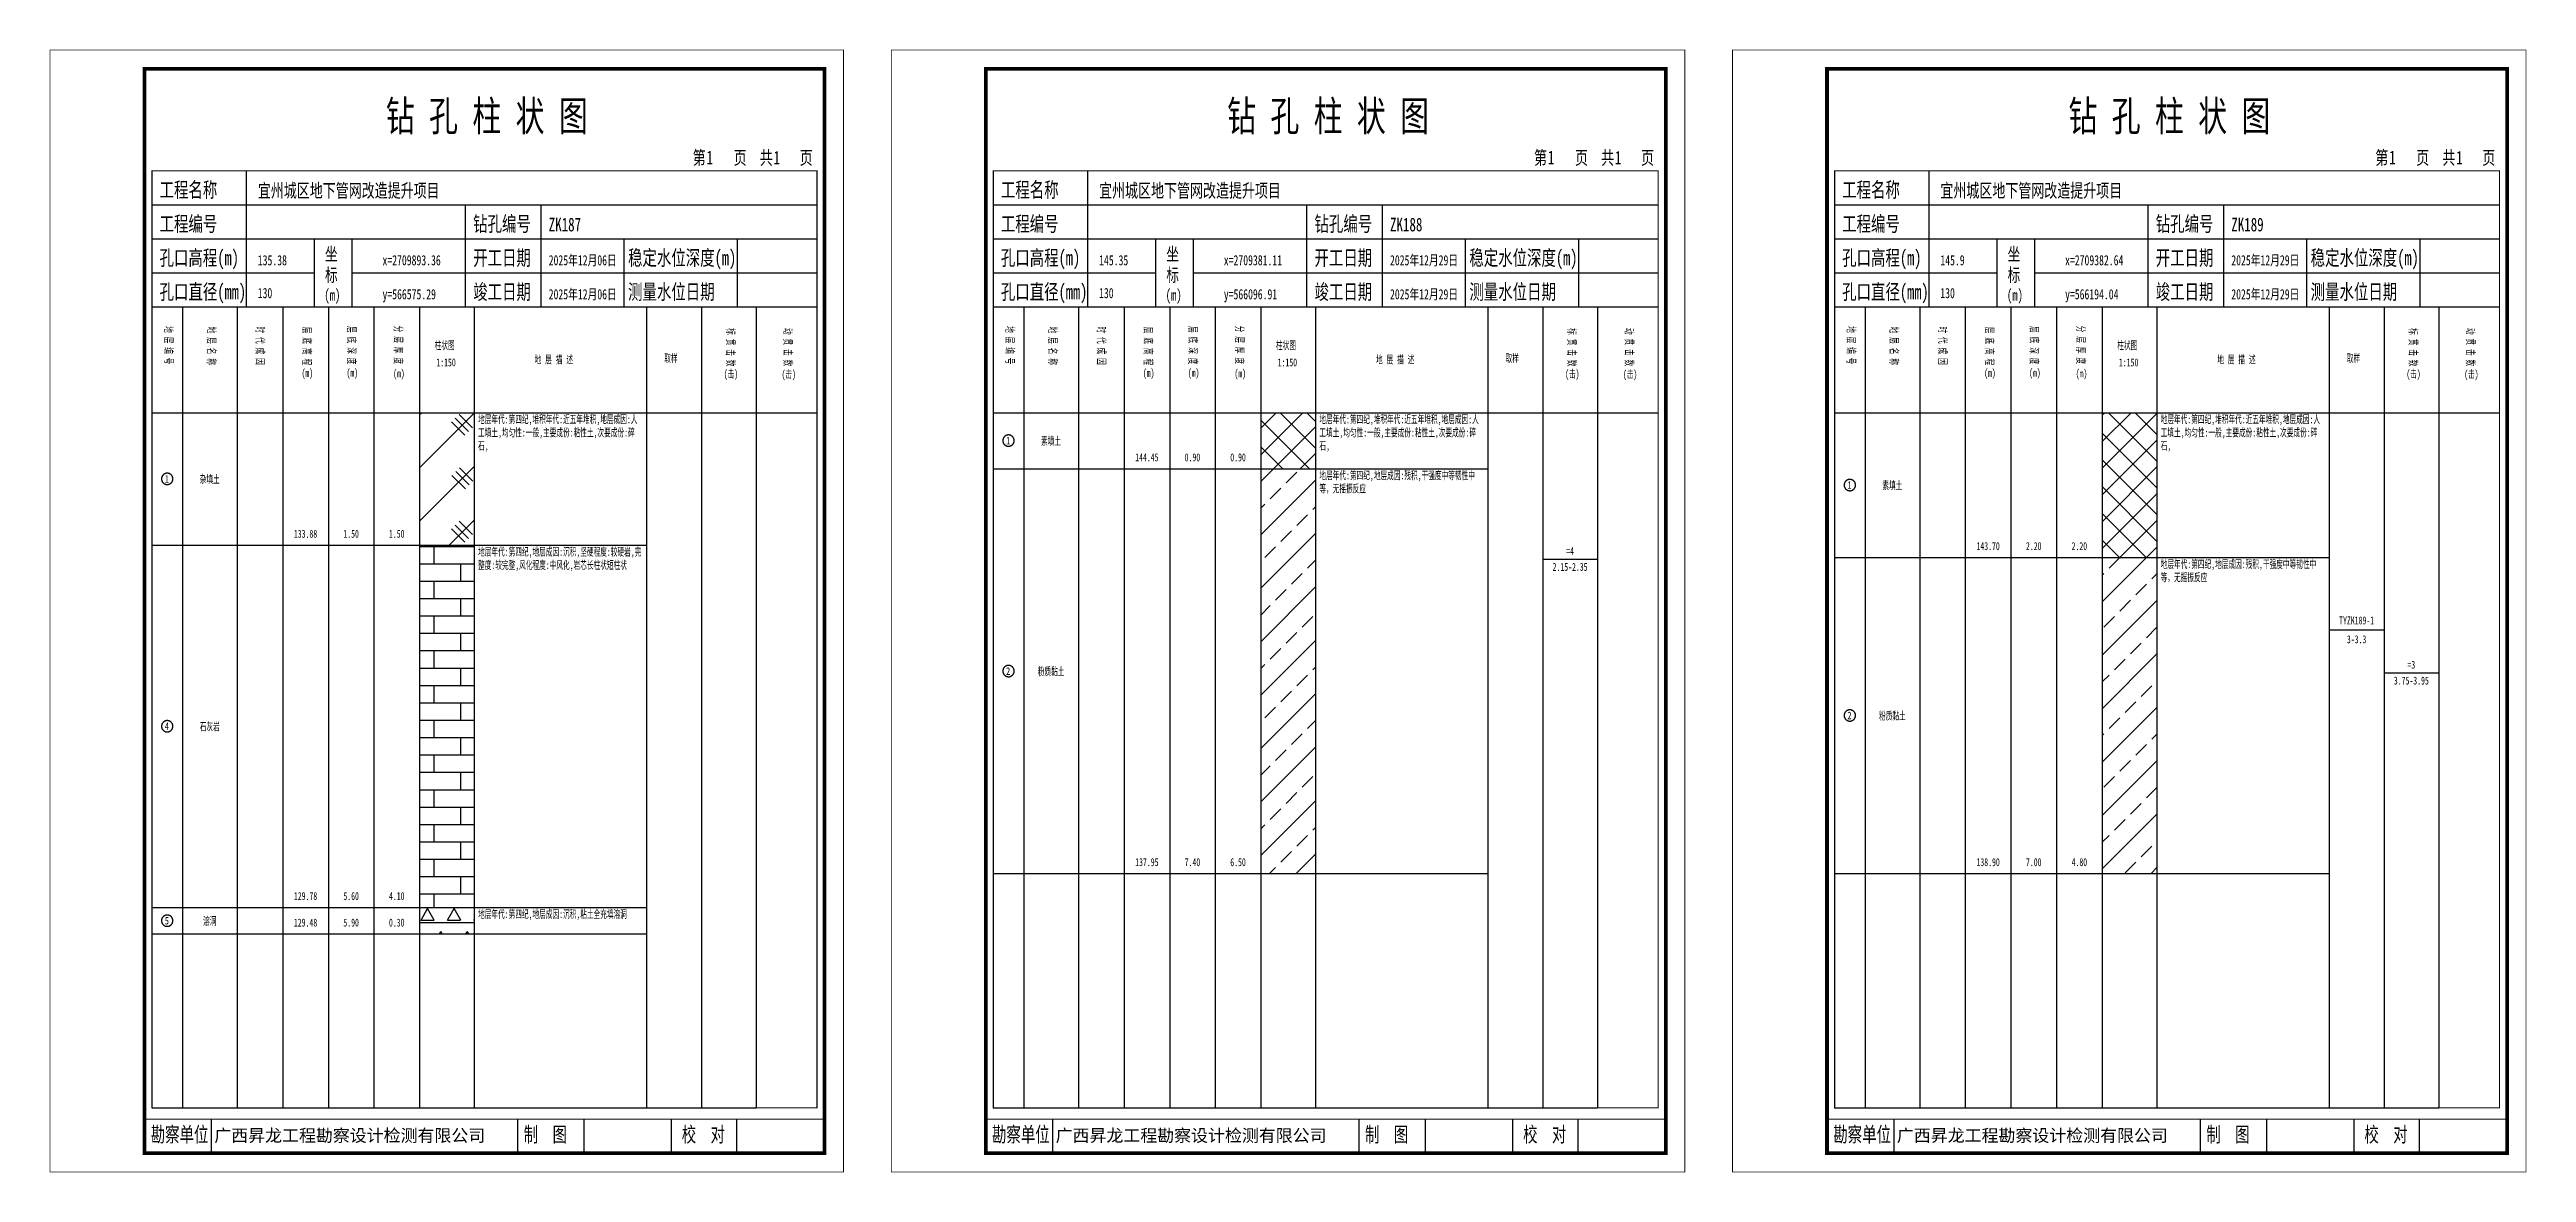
# Model space of a CAD drawing. Header units: millimetres. Extents: x 0 to 2711117, y 0 to 567555.
# Drawn here: x 44537 to 45193, y 0 to 297 of the extents above; entities that cross this region are included whole.
import ezdxf
from ezdxf.enums import TextEntityAlignment as Align

# ---------------------------------------------------------------- set-up
doc = ezdxf.new("R2010")
doc.units = ezdxf.units.MM
doc.layers.add('GICAD_POU_TEXTS', color=7, linetype='Continuous')
doc.layers.add('勘察点图例', color=7, linetype='Continuous')
doc.styles.add('HEAD_FONT', font='simfang.ttf', dxfattribs={"width": 0.6})
doc.styles.add('HEAD_FONT2', font='simfang.ttf', dxfattribs={"width": 0.6})
doc.styles.add('HT', font='simhei.ttf')
doc.styles.add('LZ_FONT', font='simfang.ttf', dxfattribs={"width": 0.7, "height": 8})
doc.styles.add('成果图图块', font='simfang.ttf', dxfattribs={"height": 2.5})
doc.styles.add('成果图表体', font='simfang.ttf', dxfattribs={"width": 0.6, "height": 2.1})
pattern_1 = [(45, (0, 0), (-3.5355339, 3.5355339), []), (135, (0, 0), (-3.5355339, -3.5355339), [])]
pattern_2 = [(45, (0, 0), (-7.0710678, 7.0710678), []), (45, (7.071, 0), (-7.0710678, 7.0710678), [4, -2])]

# ---------------------------------------------------------------- blocks, each defined once
blk = doc.blocks.new('ZK187')
for p, q in [((52, 229), (52, 265)), ((27, 256), (203, 256)), ((110, 229), (110, 256)), ((130, 229), (130, 256)), ((27, 247), (203, 247)), ((70, 229), (70, 247)), ((80, 229), (80, 247)), ((152, 229), (152, 247)), ((182, 229), (182, 247)), ((27, 238), (70, 238)), ((80, 238), (203, 238)), ((27, 229), (35.05, 229)), ((35.05, 229), (35.05, 17)), ((35.05, 229), (49.53, 229)), ((49.53, 229), (49.53, 17)), ((49.53, 229), (61.6, 229)), ((61.6, 229), (61.6, 17)), ((61.6, 229), (73.68, 229)), ((73.68, 229), (73.68, 17)), ((73.68, 229), (85.75, 229)), ((85.75, 229), (85.75, 17)), ((85.75, 229), (97.82, 229)), ((97.82, 229), (97.82, 17)), ((97.82, 229), (112.3, 229)), ((112.3, 229), (112.3, 17)), ((112.3, 229), (157.93, 229)), ((157.93, 229), (157.93, 17)), ((157.93, 229), (172.42, 229)), ((172.42, 229), (172.42, 17)), ((172.42, 229), (186.9, 229)), ((186.9, 229), (186.9, 17)), ((186.9, 229), (203, 229)), ((27, 201), (203, 201)), ((27, 17), (35.05, 17)), ((35.05, 17), (49.53, 17)), ((42.74, 4.95), (42.74, 13.95)), ((42.74, 4.95), (42.74, 13.95)), ((49.53, 17), (61.6, 17)), ((61.6, 17), (73.68, 17)), ((73.68, 17), (85.75, 17)), ((85.75, 17), (97.82, 17)), ((97.82, 17), (112.3, 17)), ((112.3, 17), (157.93, 17)), ((123.83, 4.95), (123.83, 13.95)), ((141.38, 4.95), (141.38, 13.95)), ((157.93, 17), (172.42, 17)), ((164.48, 4.95), (164.48, 13.95)), ((172.42, 17), (186.9, 17)), ((181.84, 4.95), (181.84, 13.95)), ((181.84, 4.95), (181.84, 13.95))]:
    blk.add_line(p, q)
for points, const_width in [([(0, 0), (210, 0), (210, 297), (0, 297)], 0.25), ([(25, 5), (205, 5), (205, 292), (25, 292)], 1), ([(27, 265), (203, 265), (203, 17), (27, 17)], 0.3)]:
    blk.add_lwpolyline(points, close=True, dxfattribs=dict(const_width=const_width))
at = {"const_width": 0.3}
for points in [[(27, 229), (203, 229)], [(25, 14), (205, 14)]]:
    blk.add_lwpolyline(points, dxfattribs=at)
at = {"style": 'LZ_FONT', "width": 0.7}
for s, height, p in [('钻 孔 柱 状 图', 8, (88.9, 275.54)), ('第', 3.6, (170.12, 266.7)), ('1', 3.6, (173.78, 266.75)), ('页', 3.6, (180.96, 266.7)), ('共', 3.6, (187.88, 266.7)), ('1', 3.6, (191.54, 266.7)), ('页', 3.6, (198.44, 266.7)), ('工程名称', 4, (29, 258)), ('宜州城区地下管网改造提升项目', 3.6, (55, 258)), ('工程编号', 4, (29, 249)), ('钻孔编号', 4, (112, 249)), ('ZK187', 3.6, (132, 249)), ('孔口高程(m)', 4, (29, 240)), ('135.38', 2.7, (55, 240)), ('坐', 3.5, (72.79, 241.24)), ('x=2709893.36', 2.7, (88, 240)), ('开工日期', 4, (112, 240)), ('2025年12月06日', 2.7, (132, 240)), ('稳定水位深度(m)', 4, (153, 240)), ('标', 3.5, (72.79, 235.7)), ('孔口直径(mm)', 4, (29, 231)), ('130', 2.7, (54.98, 231.31)), ('(m) ', 3, (72.59, 230.65)), ('y=566575.29', 2.7, (88, 231)), ('竣工日期', 4, (112, 231)), ('2025年12月06日', 2.7, (132, 231)), ('测量水位日期', 4, (153, 231)), ('勘察单位', 4, (26.65, 7.95)), ('制  图', 4, (125.4, 7.95)), ('校  对', 4, (167.22, 7.95))]:
    blk.add_text(s, height=height, dxfattribs=at).set_placement(p)
at = {"style": 'HT'}
blk.add_text('广西昇龙工程勘察设计检测有限公司', height=3.2865, dxfattribs=at).set_placement((43.48, 8.02))
at = {"char_height": 2.1, "width": 22.806, "attachment_point": 1, "rotation": 270, "style": 'HEAD_FONT'}
for s, insert in [('地 层 编 号', (32.46, 223.92)), ('地 层 名 称', (43.79, 223.76)), ('时 代 成 因', (56.67, 223.83)), ('层 底 高 程', (69.07, 223.71)), ('层 底 深 度', (80.9, 223.91)), ('分 层 厚 度', (93.26, 224.01)), ('标 贯 击 数', (181.21, 223.37)), ('动 贯 击 数', (196.38, 223.43))]:
    blk.add_mtext(s, dxfattribs=dict(at, insert=insert))
at = {"char_height": 2.1, "attachment_point": 1}
for s, insert, width, style in [('柱状图', (101.82, 219.87), 7.855, 'HEAD_FONT2'), ('地 层 描 述', (128.29, 216.11), 22.0781, 'HEAD_FONT2'), ('取样', (162.58, 216.44), 7.855, 'HEAD_FONT2'), ('(m)', (66.58, 212.56), 4.7944, 'HEAD_FONT'), ('(m)', (78.47, 212.61), 4.7944, 'HEAD_FONT'), ('(m)', (90.81, 212.43), 4.7944, 'HEAD_FONT'), ('1:150', (102.26, 215.36), 6.9223, 'HEAD_FONT2'), ('(击)', (178.33, 212.31), 7.855, 'HEAD_FONT2'), ('(击)', (193.64, 212.22), 7.855, 'HEAD_FONT2')]:
    blk.add_mtext(s, dxfattribs=dict(at, insert=insert, width=width, style=style))
blk = doc.blocks.new('ZK187_0')
at = {"color": 7}
blk.add_polyline3d([(-1.5, 0.02, 0), (-1.5, -0.06, 0), (-1.49, -0.13, 0), (-1.48, -0.2, 0), (-1.47, -0.28, 0), (-1.46, -0.35, 0), (-1.44, -0.42, 0), (-1.41, -0.49, 0), (-1.39, -0.56, 0), (-1.36, -0.63, 0), (-1.32, -0.69, 0), (-1.29, -0.76, 0), (-1.25, -0.82, 0), (-1.2, -0.88, 0), (-1.16, -0.94, 0), (-1.11, -0.99, 0), (-1.06, -1.04, 0), (-1.01, -1.1, 0), (-0.95, -1.14, 0), (-0.89, -1.19, 0), (-0.83, -1.23, 0), (-0.77, -1.27, 0), (-0.71, -1.31, 0), (-0.64, -1.34, 0), (-0.57, -1.37, 0), (-0.51, -1.4, 0), (-0.44, -1.42, 0), (-0.36, -1.44, 0), (-0.29, -1.46, 0), (-0.22, -1.47, 0), (-0.15, -1.48, 0), (-0.07, -1.48, 0), (0, -1.48, 0), (0.07, -1.48, 0), (0.15, -1.48, 0), (0.22, -1.47, 0), (0.29, -1.46, 0), (0.36, -1.44, 0), (0.44, -1.42, 0), (0.51, -1.4, 0), (0.57, -1.37, 0), (0.64, -1.34, 0), (0.71, -1.31, 0), (0.77, -1.27, 0), (0.83, -1.23, 0), (0.89, -1.19, 0), (0.95, -1.14, 0), (1.01, -1.1, 0), (1.06, -1.04, 0), (1.11, -0.99, 0), (1.16, -0.94, 0), (1.2, -0.88, 0), (1.25, -0.82, 0), (1.29, -0.76, 0), (1.32, -0.69, 0), (1.36, -0.63, 0), (1.39, -0.56, 0), (1.41, -0.49, 0), (1.44, -0.42, 0), (1.46, -0.35, 0), (1.47, -0.28, 0), (1.48, -0.2, 0), (1.49, -0.13, 0), (1.5, -0.06, 0), (1.5, 0.02, 0), (1.5, 0.09, 0), (1.49, 0.16, 0), (1.48, 0.24, 0), (1.47, 0.31, 0), (1.46, 0.38, 0), (1.44, 0.45, 0), (1.41, 0.52, 0), (1.39, 0.59, 0), (1.36, 0.66, 0), (1.32, 0.72, 0), (1.29, 0.79, 0), (1.25, 0.85, 0), (1.2, 0.91, 0), (1.16, 0.97, 0), (1.11, 1.02, 0), (1.06, 1.08, 0), (1.01, 1.13, 0), (0.95, 1.18, 0), (0.89, 1.22, 0), (0.83, 1.26, 0), (0.77, 1.3, 0), (0.71, 1.34, 0), (0.64, 1.37, 0), (0.57, 1.4, 0), (0.51, 1.43, 0), (0.44, 1.45, 0), (0.36, 1.47, 0), (0.29, 1.49, 0), (0.22, 1.5, 0), (0.15, 1.51, 0), (0.07, 1.51, 0), (0, 1.52, 0), (-0.07, 1.51, 0), (-0.15, 1.51, 0), (-0.22, 1.5, 0), (-0.29, 1.49, 0), (-0.36, 1.47, 0), (-0.44, 1.45, 0), (-0.51, 1.43, 0), (-0.57, 1.4, 0), (-0.64, 1.37, 0), (-0.71, 1.34, 0), (-0.77, 1.3, 0), (-0.83, 1.26, 0), (-0.89, 1.22, 0), (-0.95, 1.18, 0), (-1.01, 1.13, 0), (-1.06, 1.08, 0), (-1.11, 1.02, 0), (-1.16, 0.97, 0), (-1.2, 0.91, 0), (-1.25, 0.85, 0), (-1.29, 0.79, 0), (-1.32, 0.72, 0), (-1.36, 0.66, 0), (-1.39, 0.59, 0), (-1.41, 0.52, 0), (-1.44, 0.45, 0), (-1.46, 0.38, 0), (-1.47, 0.31, 0), (-1.48, 0.24, 0), (-1.49, 0.16, 0), (-1.5, 0.09, 0), (-1.5, 0.02, 0)], dxfattribs=at)
at = {"layer": 'GICAD_POU_TEXTS', "color": 7, "style": '成果图图块', "width": 0.7}
blk.add_text('1', height=2, dxfattribs=at).set_placement((-0.09, -0.99), align=Align.CENTER)
blk = doc.blocks.new('ZK187_1')
at = {"color": 7}
blk.add_polyline3d([(-1.5, 0.02, 0), (-1.5, -0.06, 0), (-1.49, -0.13, 0), (-1.48, -0.2, 0), (-1.47, -0.28, 0), (-1.46, -0.35, 0), (-1.44, -0.42, 0), (-1.41, -0.49, 0), (-1.39, -0.56, 0), (-1.36, -0.63, 0), (-1.32, -0.69, 0), (-1.29, -0.76, 0), (-1.25, -0.82, 0), (-1.2, -0.88, 0), (-1.16, -0.94, 0), (-1.11, -0.99, 0), (-1.06, -1.04, 0), (-1.01, -1.1, 0), (-0.95, -1.14, 0), (-0.89, -1.19, 0), (-0.83, -1.23, 0), (-0.77, -1.27, 0), (-0.71, -1.31, 0), (-0.64, -1.34, 0), (-0.57, -1.37, 0), (-0.51, -1.4, 0), (-0.44, -1.42, 0), (-0.36, -1.44, 0), (-0.29, -1.46, 0), (-0.22, -1.47, 0), (-0.15, -1.48, 0), (-0.07, -1.48, 0), (0, -1.48, 0), (0.07, -1.48, 0), (0.15, -1.48, 0), (0.22, -1.47, 0), (0.29, -1.46, 0), (0.36, -1.44, 0), (0.44, -1.42, 0), (0.51, -1.4, 0), (0.57, -1.37, 0), (0.64, -1.34, 0), (0.71, -1.31, 0), (0.77, -1.27, 0), (0.83, -1.23, 0), (0.89, -1.19, 0), (0.95, -1.14, 0), (1.01, -1.1, 0), (1.06, -1.04, 0), (1.11, -0.99, 0), (1.16, -0.94, 0), (1.2, -0.88, 0), (1.25, -0.82, 0), (1.29, -0.76, 0), (1.32, -0.69, 0), (1.36, -0.63, 0), (1.39, -0.56, 0), (1.41, -0.49, 0), (1.44, -0.42, 0), (1.46, -0.35, 0), (1.47, -0.28, 0), (1.48, -0.2, 0), (1.49, -0.13, 0), (1.5, -0.06, 0), (1.5, 0.02, 0), (1.5, 0.09, 0), (1.49, 0.16, 0), (1.48, 0.24, 0), (1.47, 0.31, 0), (1.46, 0.38, 0), (1.44, 0.45, 0), (1.41, 0.52, 0), (1.39, 0.59, 0), (1.36, 0.66, 0), (1.32, 0.72, 0), (1.29, 0.79, 0), (1.25, 0.85, 0), (1.2, 0.91, 0), (1.16, 0.97, 0), (1.11, 1.02, 0), (1.06, 1.08, 0), (1.01, 1.13, 0), (0.95, 1.18, 0), (0.89, 1.22, 0), (0.83, 1.26, 0), (0.77, 1.3, 0), (0.71, 1.34, 0), (0.64, 1.37, 0), (0.57, 1.4, 0), (0.51, 1.43, 0), (0.44, 1.45, 0), (0.36, 1.47, 0), (0.29, 1.49, 0), (0.22, 1.5, 0), (0.15, 1.51, 0), (0.07, 1.51, 0), (0, 1.52, 0), (-0.07, 1.51, 0), (-0.15, 1.51, 0), (-0.22, 1.5, 0), (-0.29, 1.49, 0), (-0.36, 1.47, 0), (-0.44, 1.45, 0), (-0.51, 1.43, 0), (-0.57, 1.4, 0), (-0.64, 1.37, 0), (-0.71, 1.34, 0), (-0.77, 1.3, 0), (-0.83, 1.26, 0), (-0.89, 1.22, 0), (-0.95, 1.18, 0), (-1.01, 1.13, 0), (-1.06, 1.08, 0), (-1.11, 1.02, 0), (-1.16, 0.97, 0), (-1.2, 0.91, 0), (-1.25, 0.85, 0), (-1.29, 0.79, 0), (-1.32, 0.72, 0), (-1.36, 0.66, 0), (-1.39, 0.59, 0), (-1.41, 0.52, 0), (-1.44, 0.45, 0), (-1.46, 0.38, 0), (-1.47, 0.31, 0), (-1.48, 0.24, 0), (-1.49, 0.16, 0), (-1.5, 0.09, 0), (-1.5, 0.02, 0)], dxfattribs=at)
at = {"layer": 'GICAD_POU_TEXTS', "color": 7, "style": '成果图图块', "width": 0.7}
blk.add_text('4', height=2, dxfattribs=at).set_placement((-0.09, -0.99), align=Align.CENTER)
blk = doc.blocks.new('ZK187_2')
at = {"color": 7}
blk.add_polyline3d([(-1.5, 0.02, 0), (-1.5, -0.06, 0), (-1.49, -0.13, 0), (-1.48, -0.2, 0), (-1.47, -0.28, 0), (-1.46, -0.35, 0), (-1.44, -0.42, 0), (-1.41, -0.49, 0), (-1.39, -0.56, 0), (-1.36, -0.63, 0), (-1.32, -0.69, 0), (-1.29, -0.76, 0), (-1.25, -0.82, 0), (-1.2, -0.88, 0), (-1.16, -0.94, 0), (-1.11, -0.99, 0), (-1.06, -1.04, 0), (-1.01, -1.1, 0), (-0.95, -1.14, 0), (-0.89, -1.19, 0), (-0.83, -1.23, 0), (-0.77, -1.27, 0), (-0.71, -1.31, 0), (-0.64, -1.34, 0), (-0.57, -1.37, 0), (-0.51, -1.4, 0), (-0.44, -1.42, 0), (-0.36, -1.44, 0), (-0.29, -1.46, 0), (-0.22, -1.47, 0), (-0.15, -1.48, 0), (-0.07, -1.48, 0), (0, -1.48, 0), (0.07, -1.48, 0), (0.15, -1.48, 0), (0.22, -1.47, 0), (0.29, -1.46, 0), (0.36, -1.44, 0), (0.44, -1.42, 0), (0.51, -1.4, 0), (0.57, -1.37, 0), (0.64, -1.34, 0), (0.71, -1.31, 0), (0.77, -1.27, 0), (0.83, -1.23, 0), (0.89, -1.19, 0), (0.95, -1.14, 0), (1.01, -1.1, 0), (1.06, -1.04, 0), (1.11, -0.99, 0), (1.16, -0.94, 0), (1.2, -0.88, 0), (1.25, -0.82, 0), (1.29, -0.76, 0), (1.32, -0.69, 0), (1.36, -0.63, 0), (1.39, -0.56, 0), (1.41, -0.49, 0), (1.44, -0.42, 0), (1.46, -0.35, 0), (1.47, -0.28, 0), (1.48, -0.2, 0), (1.49, -0.13, 0), (1.5, -0.06, 0), (1.5, 0.02, 0), (1.5, 0.09, 0), (1.49, 0.16, 0), (1.48, 0.24, 0), (1.47, 0.31, 0), (1.46, 0.38, 0), (1.44, 0.45, 0), (1.41, 0.52, 0), (1.39, 0.59, 0), (1.36, 0.66, 0), (1.32, 0.72, 0), (1.29, 0.79, 0), (1.25, 0.85, 0), (1.2, 0.91, 0), (1.16, 0.97, 0), (1.11, 1.02, 0), (1.06, 1.08, 0), (1.01, 1.13, 0), (0.95, 1.18, 0), (0.89, 1.22, 0), (0.83, 1.26, 0), (0.77, 1.3, 0), (0.71, 1.34, 0), (0.64, 1.37, 0), (0.57, 1.4, 0), (0.51, 1.43, 0), (0.44, 1.45, 0), (0.36, 1.47, 0), (0.29, 1.49, 0), (0.22, 1.5, 0), (0.15, 1.51, 0), (0.07, 1.51, 0), (0, 1.52, 0), (-0.07, 1.51, 0), (-0.15, 1.51, 0), (-0.22, 1.5, 0), (-0.29, 1.49, 0), (-0.36, 1.47, 0), (-0.44, 1.45, 0), (-0.51, 1.43, 0), (-0.57, 1.4, 0), (-0.64, 1.37, 0), (-0.71, 1.34, 0), (-0.77, 1.3, 0), (-0.83, 1.26, 0), (-0.89, 1.22, 0), (-0.95, 1.18, 0), (-1.01, 1.13, 0), (-1.06, 1.08, 0), (-1.11, 1.02, 0), (-1.16, 0.97, 0), (-1.2, 0.91, 0), (-1.25, 0.85, 0), (-1.29, 0.79, 0), (-1.32, 0.72, 0), (-1.36, 0.66, 0), (-1.39, 0.59, 0), (-1.41, 0.52, 0), (-1.44, 0.45, 0), (-1.46, 0.38, 0), (-1.47, 0.31, 0), (-1.48, 0.24, 0), (-1.49, 0.16, 0), (-1.5, 0.09, 0), (-1.5, 0.02, 0)], dxfattribs=at)
at = {"layer": 'GICAD_POU_TEXTS', "color": 7, "style": '成果图图块', "width": 0.7}
blk.add_text('5', height=2, dxfattribs=at).set_placement((-0.09, -0.99), align=Align.CENTER)
blk = doc.blocks.new('ZK188')
for p, q in [((52, 229), (52, 265)), ((27, 256), (203, 256)), ((110, 229), (110, 256)), ((130, 229), (130, 256)), ((27, 247), (203, 247)), ((70, 229), (70, 247)), ((80, 229), (80, 247)), ((152, 229), (152, 247)), ((182, 229), (182, 247)), ((27, 238), (70, 238)), ((80, 238), (203, 238)), ((27, 229), (35.05, 229)), ((35.05, 229), (35.05, 17)), ((35.05, 229), (49.53, 229)), ((49.53, 229), (49.53, 17)), ((49.53, 229), (61.6, 229)), ((61.6, 229), (61.6, 17)), ((61.6, 229), (73.68, 229)), ((73.68, 229), (73.68, 17)), ((73.68, 229), (85.75, 229)), ((85.75, 229), (85.75, 17)), ((85.75, 229), (97.82, 229)), ((97.82, 229), (97.82, 17)), ((97.82, 229), (112.3, 229)), ((112.3, 229), (112.3, 17)), ((112.3, 229), (157.93, 229)), ((157.93, 229), (157.93, 17)), ((157.93, 229), (172.42, 229)), ((172.42, 229), (172.42, 17)), ((172.42, 229), (186.9, 229)), ((186.9, 229), (186.9, 17)), ((186.9, 229), (203, 229)), ((27, 201), (203, 201)), ((27, 17), (35.05, 17)), ((35.05, 17), (49.53, 17)), ((42.74, 4.95), (42.74, 13.95)), ((42.74, 4.95), (42.74, 13.95)), ((49.53, 17), (61.6, 17)), ((61.6, 17), (73.68, 17)), ((73.68, 17), (85.75, 17)), ((85.75, 17), (97.82, 17)), ((97.82, 17), (112.3, 17)), ((112.3, 17), (157.93, 17)), ((123.83, 4.95), (123.83, 13.95)), ((141.38, 4.95), (141.38, 13.95)), ((157.93, 17), (172.42, 17)), ((164.48, 4.95), (164.48, 13.95)), ((172.42, 17), (186.9, 17)), ((181.84, 4.95), (181.84, 13.95)), ((181.84, 4.95), (181.84, 13.95))]:
    blk.add_line(p, q)
for points, const_width in [([(0, 0), (210, 0), (210, 297), (0, 297)], 0.25), ([(25, 5), (205, 5), (205, 292), (25, 292)], 1), ([(27, 265), (203, 265), (203, 17), (27, 17)], 0.3)]:
    blk.add_lwpolyline(points, close=True, dxfattribs=dict(const_width=const_width))
at = {"const_width": 0.3}
for points in [[(27, 229), (203, 229)], [(25, 14), (205, 14)]]:
    blk.add_lwpolyline(points, dxfattribs=at)
at = {"style": 'LZ_FONT', "width": 0.7}
for s, height, p in [('钻 孔 柱 状 图', 8, (88.9, 275.54)), ('第', 3.6, (170.12, 266.7)), ('1', 3.6, (173.78, 266.75)), ('页', 3.6, (180.96, 266.7)), ('共', 3.6, (187.88, 266.7)), ('1', 3.6, (191.54, 266.7)), ('页', 3.6, (198.44, 266.7)), ('工程名称', 4, (29, 258)), ('宜州城区地下管网改造提升项目', 3.6, (55, 258)), ('工程编号', 4, (29, 249)), ('钻孔编号', 4, (112, 249)), ('ZK188', 3.6, (132, 249)), ('孔口高程(m)', 4, (29, 240)), ('145.35', 2.7, (55, 240)), ('坐', 3.5, (72.79, 241.24)), ('x=2709381.11', 2.7, (88, 240)), ('开工日期', 4, (112, 240)), ('2025年12月29日', 2.7, (132, 240)), ('稳定水位深度(m)', 4, (153, 240)), ('标', 3.5, (72.79, 235.7)), ('孔口直径(mm)', 4, (29, 231)), ('130', 2.7, (54.98, 231.31)), ('(m) ', 3, (72.59, 230.65)), ('y=566096.91', 2.7, (88, 231)), ('竣工日期', 4, (112, 231)), ('2025年12月29日', 2.7, (132, 231)), ('测量水位日期', 4, (153, 231)), ('勘察单位', 4, (26.65, 7.95)), ('制  图', 4, (125.4, 7.95)), ('校  对', 4, (167.22, 7.95))]:
    blk.add_text(s, height=height, dxfattribs=at).set_placement(p)
at = {"style": 'HT'}
blk.add_text('广西昇龙工程勘察设计检测有限公司', height=3.2865, dxfattribs=at).set_placement((43.48, 8.02))
at = {"char_height": 2.1, "width": 22.806, "attachment_point": 1, "rotation": 270, "style": 'HEAD_FONT'}
for s, insert in [('地 层 编 号', (32.46, 223.92)), ('地 层 名 称', (43.79, 223.76)), ('时 代 成 因', (56.67, 223.83)), ('层 底 高 程', (69.07, 223.71)), ('层 底 深 度', (80.9, 223.91)), ('分 层 厚 度', (93.26, 224.01)), ('标 贯 击 数', (181.21, 223.37)), ('动 贯 击 数', (196.38, 223.43))]:
    blk.add_mtext(s, dxfattribs=dict(at, insert=insert))
at = {"char_height": 2.1, "attachment_point": 1}
for s, insert, width, style in [('柱状图', (101.82, 219.87), 7.855, 'HEAD_FONT2'), ('地 层 描 述', (128.29, 216.11), 22.0781, 'HEAD_FONT2'), ('取样', (162.58, 216.44), 7.855, 'HEAD_FONT2'), ('(m)', (66.58, 212.56), 4.7944, 'HEAD_FONT'), ('(m)', (78.47, 212.61), 4.7944, 'HEAD_FONT'), ('(m)', (90.81, 212.43), 4.7944, 'HEAD_FONT'), ('1:150', (102.26, 215.36), 6.9223, 'HEAD_FONT2'), ('(击)', (178.33, 212.31), 7.855, 'HEAD_FONT2'), ('(击)', (193.64, 212.22), 7.855, 'HEAD_FONT2')]:
    blk.add_mtext(s, dxfattribs=dict(at, insert=insert, width=width, style=style))
blk = doc.blocks.new('ZK188_0')
at = {"color": 7}
blk.add_polyline3d([(-1.5, 0.02, 0), (-1.5, -0.06, 0), (-1.49, -0.13, 0), (-1.48, -0.2, 0), (-1.47, -0.28, 0), (-1.46, -0.35, 0), (-1.44, -0.42, 0), (-1.41, -0.49, 0), (-1.39, -0.56, 0), (-1.36, -0.63, 0), (-1.32, -0.69, 0), (-1.29, -0.76, 0), (-1.25, -0.82, 0), (-1.2, -0.88, 0), (-1.16, -0.94, 0), (-1.11, -0.99, 0), (-1.06, -1.04, 0), (-1.01, -1.1, 0), (-0.95, -1.14, 0), (-0.89, -1.19, 0), (-0.83, -1.23, 0), (-0.77, -1.27, 0), (-0.71, -1.31, 0), (-0.64, -1.34, 0), (-0.57, -1.37, 0), (-0.51, -1.4, 0), (-0.44, -1.42, 0), (-0.36, -1.44, 0), (-0.29, -1.46, 0), (-0.22, -1.47, 0), (-0.15, -1.48, 0), (-0.07, -1.48, 0), (0, -1.48, 0), (0.07, -1.48, 0), (0.15, -1.48, 0), (0.22, -1.47, 0), (0.29, -1.46, 0), (0.36, -1.44, 0), (0.44, -1.42, 0), (0.51, -1.4, 0), (0.57, -1.37, 0), (0.64, -1.34, 0), (0.71, -1.31, 0), (0.77, -1.27, 0), (0.83, -1.23, 0), (0.89, -1.19, 0), (0.95, -1.14, 0), (1.01, -1.1, 0), (1.06, -1.04, 0), (1.11, -0.99, 0), (1.16, -0.94, 0), (1.2, -0.88, 0), (1.25, -0.82, 0), (1.29, -0.76, 0), (1.32, -0.69, 0), (1.36, -0.63, 0), (1.39, -0.56, 0), (1.41, -0.49, 0), (1.44, -0.42, 0), (1.46, -0.35, 0), (1.47, -0.28, 0), (1.48, -0.2, 0), (1.49, -0.13, 0), (1.5, -0.06, 0), (1.5, 0.02, 0), (1.5, 0.09, 0), (1.49, 0.16, 0), (1.48, 0.24, 0), (1.47, 0.31, 0), (1.46, 0.38, 0), (1.44, 0.45, 0), (1.41, 0.52, 0), (1.39, 0.59, 0), (1.36, 0.66, 0), (1.32, 0.72, 0), (1.29, 0.79, 0), (1.25, 0.85, 0), (1.2, 0.91, 0), (1.16, 0.97, 0), (1.11, 1.02, 0), (1.06, 1.08, 0), (1.01, 1.13, 0), (0.95, 1.18, 0), (0.89, 1.22, 0), (0.83, 1.26, 0), (0.77, 1.3, 0), (0.71, 1.34, 0), (0.64, 1.37, 0), (0.57, 1.4, 0), (0.51, 1.43, 0), (0.44, 1.45, 0), (0.36, 1.47, 0), (0.29, 1.49, 0), (0.22, 1.5, 0), (0.15, 1.51, 0), (0.07, 1.51, 0), (0, 1.52, 0), (-0.07, 1.51, 0), (-0.15, 1.51, 0), (-0.22, 1.5, 0), (-0.29, 1.49, 0), (-0.36, 1.47, 0), (-0.44, 1.45, 0), (-0.51, 1.43, 0), (-0.57, 1.4, 0), (-0.64, 1.37, 0), (-0.71, 1.34, 0), (-0.77, 1.3, 0), (-0.83, 1.26, 0), (-0.89, 1.22, 0), (-0.95, 1.18, 0), (-1.01, 1.13, 0), (-1.06, 1.08, 0), (-1.11, 1.02, 0), (-1.16, 0.97, 0), (-1.2, 0.91, 0), (-1.25, 0.85, 0), (-1.29, 0.79, 0), (-1.32, 0.72, 0), (-1.36, 0.66, 0), (-1.39, 0.59, 0), (-1.41, 0.52, 0), (-1.44, 0.45, 0), (-1.46, 0.38, 0), (-1.47, 0.31, 0), (-1.48, 0.24, 0), (-1.49, 0.16, 0), (-1.5, 0.09, 0), (-1.5, 0.02, 0)], dxfattribs=at)
at = {"layer": 'GICAD_POU_TEXTS', "color": 7, "style": '成果图图块', "width": 0.7}
blk.add_text('1', height=2, dxfattribs=at).set_placement((-0.09, -0.99), align=Align.CENTER)
blk = doc.blocks.new('ZK188_1')
at = {"color": 7}
blk.add_polyline3d([(-1.5, 0.02, 0), (-1.5, -0.06, 0), (-1.49, -0.13, 0), (-1.48, -0.2, 0), (-1.47, -0.28, 0), (-1.46, -0.35, 0), (-1.44, -0.42, 0), (-1.41, -0.49, 0), (-1.39, -0.56, 0), (-1.36, -0.63, 0), (-1.32, -0.69, 0), (-1.29, -0.76, 0), (-1.25, -0.82, 0), (-1.2, -0.88, 0), (-1.16, -0.94, 0), (-1.11, -0.99, 0), (-1.06, -1.04, 0), (-1.01, -1.1, 0), (-0.95, -1.14, 0), (-0.89, -1.19, 0), (-0.83, -1.23, 0), (-0.77, -1.27, 0), (-0.71, -1.31, 0), (-0.64, -1.34, 0), (-0.57, -1.37, 0), (-0.51, -1.4, 0), (-0.44, -1.42, 0), (-0.36, -1.44, 0), (-0.29, -1.46, 0), (-0.22, -1.47, 0), (-0.15, -1.48, 0), (-0.07, -1.48, 0), (0, -1.48, 0), (0.07, -1.48, 0), (0.15, -1.48, 0), (0.22, -1.47, 0), (0.29, -1.46, 0), (0.36, -1.44, 0), (0.44, -1.42, 0), (0.51, -1.4, 0), (0.57, -1.37, 0), (0.64, -1.34, 0), (0.71, -1.31, 0), (0.77, -1.27, 0), (0.83, -1.23, 0), (0.89, -1.19, 0), (0.95, -1.14, 0), (1.01, -1.1, 0), (1.06, -1.04, 0), (1.11, -0.99, 0), (1.16, -0.94, 0), (1.2, -0.88, 0), (1.25, -0.82, 0), (1.29, -0.76, 0), (1.32, -0.69, 0), (1.36, -0.63, 0), (1.39, -0.56, 0), (1.41, -0.49, 0), (1.44, -0.42, 0), (1.46, -0.35, 0), (1.47, -0.28, 0), (1.48, -0.2, 0), (1.49, -0.13, 0), (1.5, -0.06, 0), (1.5, 0.02, 0), (1.5, 0.09, 0), (1.49, 0.16, 0), (1.48, 0.24, 0), (1.47, 0.31, 0), (1.46, 0.38, 0), (1.44, 0.45, 0), (1.41, 0.52, 0), (1.39, 0.59, 0), (1.36, 0.66, 0), (1.32, 0.72, 0), (1.29, 0.79, 0), (1.25, 0.85, 0), (1.2, 0.91, 0), (1.16, 0.97, 0), (1.11, 1.02, 0), (1.06, 1.08, 0), (1.01, 1.13, 0), (0.95, 1.18, 0), (0.89, 1.22, 0), (0.83, 1.26, 0), (0.77, 1.3, 0), (0.71, 1.34, 0), (0.64, 1.37, 0), (0.57, 1.4, 0), (0.51, 1.43, 0), (0.44, 1.45, 0), (0.36, 1.47, 0), (0.29, 1.49, 0), (0.22, 1.5, 0), (0.15, 1.51, 0), (0.07, 1.51, 0), (0, 1.52, 0), (-0.07, 1.51, 0), (-0.15, 1.51, 0), (-0.22, 1.5, 0), (-0.29, 1.49, 0), (-0.36, 1.47, 0), (-0.44, 1.45, 0), (-0.51, 1.43, 0), (-0.57, 1.4, 0), (-0.64, 1.37, 0), (-0.71, 1.34, 0), (-0.77, 1.3, 0), (-0.83, 1.26, 0), (-0.89, 1.22, 0), (-0.95, 1.18, 0), (-1.01, 1.13, 0), (-1.06, 1.08, 0), (-1.11, 1.02, 0), (-1.16, 0.97, 0), (-1.2, 0.91, 0), (-1.25, 0.85, 0), (-1.29, 0.79, 0), (-1.32, 0.72, 0), (-1.36, 0.66, 0), (-1.39, 0.59, 0), (-1.41, 0.52, 0), (-1.44, 0.45, 0), (-1.46, 0.38, 0), (-1.47, 0.31, 0), (-1.48, 0.24, 0), (-1.49, 0.16, 0), (-1.5, 0.09, 0), (-1.5, 0.02, 0)], dxfattribs=at)
at = {"layer": 'GICAD_POU_TEXTS', "color": 7, "style": '成果图图块', "width": 0.7}
blk.add_text('2', height=2, dxfattribs=at).set_placement((-0.09, -0.99), align=Align.CENTER)
blk = doc.blocks.new('ZK189')
for p, q in [((52, 229), (52, 265)), ((27, 256), (203, 256)), ((110, 229), (110, 256)), ((130, 229), (130, 256)), ((27, 247), (203, 247)), ((70, 229), (70, 247)), ((80, 229), (80, 247)), ((152, 229), (152, 247)), ((182, 229), (182, 247)), ((27, 238), (70, 238)), ((80, 238), (203, 238)), ((27, 229), (35.05, 229)), ((35.05, 229), (35.05, 17)), ((35.05, 229), (49.53, 229)), ((49.53, 229), (49.53, 17)), ((49.53, 229), (61.6, 229)), ((61.6, 229), (61.6, 17)), ((61.6, 229), (73.68, 229)), ((73.68, 229), (73.68, 17)), ((73.68, 229), (85.75, 229)), ((85.75, 229), (85.75, 17)), ((85.75, 229), (97.82, 229)), ((97.82, 229), (97.82, 17)), ((97.82, 229), (112.3, 229)), ((112.3, 229), (112.3, 17)), ((112.3, 229), (157.93, 229)), ((157.93, 229), (157.93, 17)), ((157.93, 229), (172.42, 229)), ((172.42, 229), (172.42, 17)), ((172.42, 229), (186.9, 229)), ((186.9, 229), (186.9, 17)), ((186.9, 229), (203, 229)), ((27, 201), (203, 201)), ((27, 17), (35.05, 17)), ((35.05, 17), (49.53, 17)), ((42.74, 4.95), (42.74, 13.95)), ((42.74, 4.95), (42.74, 13.95)), ((49.53, 17), (61.6, 17)), ((61.6, 17), (73.68, 17)), ((73.68, 17), (85.75, 17)), ((85.75, 17), (97.82, 17)), ((97.82, 17), (112.3, 17)), ((112.3, 17), (157.93, 17)), ((123.83, 4.95), (123.83, 13.95)), ((141.38, 4.95), (141.38, 13.95)), ((157.93, 17), (172.42, 17)), ((164.48, 4.95), (164.48, 13.95)), ((172.42, 17), (186.9, 17)), ((181.84, 4.95), (181.84, 13.95)), ((181.84, 4.95), (181.84, 13.95))]:
    blk.add_line(p, q)
for points, const_width in [([(0, 0), (210, 0), (210, 297), (0, 297)], 0.25), ([(25, 5), (205, 5), (205, 292), (25, 292)], 1), ([(27, 265), (203, 265), (203, 17), (27, 17)], 0.3)]:
    blk.add_lwpolyline(points, close=True, dxfattribs=dict(const_width=const_width))
at = {"const_width": 0.3}
for points in [[(27, 229), (203, 229)], [(25, 14), (205, 14)]]:
    blk.add_lwpolyline(points, dxfattribs=at)
at = {"style": 'LZ_FONT', "width": 0.7}
for s, height, p in [('钻 孔 柱 状 图', 8, (88.9, 275.54)), ('第', 3.6, (170.12, 266.7)), ('1', 3.6, (173.78, 266.75)), ('页', 3.6, (180.96, 266.7)), ('共', 3.6, (187.88, 266.7)), ('1', 3.6, (191.54, 266.7)), ('页', 3.6, (198.44, 266.7)), ('工程名称', 4, (29, 258)), ('宜州城区地下管网改造提升项目', 3.6, (55, 258)), ('工程编号', 4, (29, 249)), ('钻孔编号', 4, (112, 249)), ('ZK189', 3.6, (132, 249)), ('孔口高程(m)', 4, (29, 240)), ('145.9', 2.7, (55, 240)), ('坐', 3.5, (72.79, 241.24)), ('x=2709382.64', 2.7, (88, 240)), ('开工日期', 4, (112, 240)), ('2025年12月29日', 2.7, (132, 240)), ('稳定水位深度(m)', 4, (153, 240)), ('标', 3.5, (72.79, 235.7)), ('孔口直径(mm)', 4, (29, 231)), ('130', 2.7, (54.98, 231.31)), ('(m) ', 3, (72.59, 230.65)), ('y=566194.04', 2.7, (88, 231)), ('竣工日期', 4, (112, 231)), ('2025年12月29日', 2.7, (132, 231)), ('测量水位日期', 4, (153, 231)), ('勘察单位', 4, (26.65, 7.95)), ('制  图', 4, (125.4, 7.95)), ('校  对', 4, (167.22, 7.95))]:
    blk.add_text(s, height=height, dxfattribs=at).set_placement(p)
at = {"style": 'HT'}
blk.add_text('广西昇龙工程勘察设计检测有限公司', height=3.2865, dxfattribs=at).set_placement((43.48, 8.02))
at = {"char_height": 2.1, "width": 22.806, "attachment_point": 1, "rotation": 270, "style": 'HEAD_FONT'}
for s, insert in [('地 层 编 号', (32.46, 223.92)), ('地 层 名 称', (43.79, 223.76)), ('时 代 成 因', (56.67, 223.83)), ('层 底 高 程', (69.07, 223.71)), ('层 底 深 度', (80.9, 223.91)), ('分 层 厚 度', (93.26, 224.01)), ('标 贯 击 数', (181.21, 223.37)), ('动 贯 击 数', (196.38, 223.43))]:
    blk.add_mtext(s, dxfattribs=dict(at, insert=insert))
at = {"char_height": 2.1, "attachment_point": 1}
for s, insert, width, style in [('柱状图', (101.82, 219.87), 7.855, 'HEAD_FONT2'), ('地 层 描 述', (128.29, 216.11), 22.0781, 'HEAD_FONT2'), ('取样', (162.58, 216.44), 7.855, 'HEAD_FONT2'), ('(m)', (66.58, 212.56), 4.7944, 'HEAD_FONT'), ('(m)', (78.47, 212.61), 4.7944, 'HEAD_FONT'), ('(m)', (90.81, 212.43), 4.7944, 'HEAD_FONT'), ('1:150', (102.26, 215.36), 6.9223, 'HEAD_FONT2'), ('(击)', (178.33, 212.31), 7.855, 'HEAD_FONT2'), ('(击)', (193.64, 212.22), 7.855, 'HEAD_FONT2')]:
    blk.add_mtext(s, dxfattribs=dict(at, insert=insert, width=width, style=style))
blk = doc.blocks.new('ZK189_0')
at = {"color": 7}
blk.add_polyline3d([(-1.5, 0.02, 0), (-1.5, -0.06, 0), (-1.49, -0.13, 0), (-1.48, -0.2, 0), (-1.47, -0.28, 0), (-1.46, -0.35, 0), (-1.44, -0.42, 0), (-1.41, -0.49, 0), (-1.39, -0.56, 0), (-1.36, -0.63, 0), (-1.32, -0.69, 0), (-1.29, -0.76, 0), (-1.25, -0.82, 0), (-1.2, -0.88, 0), (-1.16, -0.94, 0), (-1.11, -0.99, 0), (-1.06, -1.04, 0), (-1.01, -1.1, 0), (-0.95, -1.14, 0), (-0.89, -1.19, 0), (-0.83, -1.23, 0), (-0.77, -1.27, 0), (-0.71, -1.31, 0), (-0.64, -1.34, 0), (-0.57, -1.37, 0), (-0.51, -1.4, 0), (-0.44, -1.42, 0), (-0.36, -1.44, 0), (-0.29, -1.46, 0), (-0.22, -1.47, 0), (-0.15, -1.48, 0), (-0.07, -1.48, 0), (0, -1.48, 0), (0.07, -1.48, 0), (0.15, -1.48, 0), (0.22, -1.47, 0), (0.29, -1.46, 0), (0.36, -1.44, 0), (0.44, -1.42, 0), (0.51, -1.4, 0), (0.57, -1.37, 0), (0.64, -1.34, 0), (0.71, -1.31, 0), (0.77, -1.27, 0), (0.83, -1.23, 0), (0.89, -1.19, 0), (0.95, -1.14, 0), (1.01, -1.1, 0), (1.06, -1.04, 0), (1.11, -0.99, 0), (1.16, -0.94, 0), (1.2, -0.88, 0), (1.25, -0.82, 0), (1.29, -0.76, 0), (1.32, -0.69, 0), (1.36, -0.63, 0), (1.39, -0.56, 0), (1.41, -0.49, 0), (1.44, -0.42, 0), (1.46, -0.35, 0), (1.47, -0.28, 0), (1.48, -0.2, 0), (1.49, -0.13, 0), (1.5, -0.06, 0), (1.5, 0.02, 0), (1.5, 0.09, 0), (1.49, 0.16, 0), (1.48, 0.24, 0), (1.47, 0.31, 0), (1.46, 0.38, 0), (1.44, 0.45, 0), (1.41, 0.52, 0), (1.39, 0.59, 0), (1.36, 0.66, 0), (1.32, 0.72, 0), (1.29, 0.79, 0), (1.25, 0.85, 0), (1.2, 0.91, 0), (1.16, 0.97, 0), (1.11, 1.02, 0), (1.06, 1.08, 0), (1.01, 1.13, 0), (0.95, 1.18, 0), (0.89, 1.22, 0), (0.83, 1.26, 0), (0.77, 1.3, 0), (0.71, 1.34, 0), (0.64, 1.37, 0), (0.57, 1.4, 0), (0.51, 1.43, 0), (0.44, 1.45, 0), (0.36, 1.47, 0), (0.29, 1.49, 0), (0.22, 1.5, 0), (0.15, 1.51, 0), (0.07, 1.51, 0), (0, 1.52, 0), (-0.07, 1.51, 0), (-0.15, 1.51, 0), (-0.22, 1.5, 0), (-0.29, 1.49, 0), (-0.36, 1.47, 0), (-0.44, 1.45, 0), (-0.51, 1.43, 0), (-0.57, 1.4, 0), (-0.64, 1.37, 0), (-0.71, 1.34, 0), (-0.77, 1.3, 0), (-0.83, 1.26, 0), (-0.89, 1.22, 0), (-0.95, 1.18, 0), (-1.01, 1.13, 0), (-1.06, 1.08, 0), (-1.11, 1.02, 0), (-1.16, 0.97, 0), (-1.2, 0.91, 0), (-1.25, 0.85, 0), (-1.29, 0.79, 0), (-1.32, 0.72, 0), (-1.36, 0.66, 0), (-1.39, 0.59, 0), (-1.41, 0.52, 0), (-1.44, 0.45, 0), (-1.46, 0.38, 0), (-1.47, 0.31, 0), (-1.48, 0.24, 0), (-1.49, 0.16, 0), (-1.5, 0.09, 0), (-1.5, 0.02, 0)], dxfattribs=at)
at = {"layer": 'GICAD_POU_TEXTS', "color": 7, "style": '成果图图块', "width": 0.7}
blk.add_text('1', height=2, dxfattribs=at).set_placement((-0.09, -0.99), align=Align.CENTER)
blk = doc.blocks.new('ZK189_1')
at = {"color": 7}
blk.add_polyline3d([(-1.5, 0.02, 0), (-1.5, -0.06, 0), (-1.49, -0.13, 0), (-1.48, -0.2, 0), (-1.47, -0.28, 0), (-1.46, -0.35, 0), (-1.44, -0.42, 0), (-1.41, -0.49, 0), (-1.39, -0.56, 0), (-1.36, -0.63, 0), (-1.32, -0.69, 0), (-1.29, -0.76, 0), (-1.25, -0.82, 0), (-1.2, -0.88, 0), (-1.16, -0.94, 0), (-1.11, -0.99, 0), (-1.06, -1.04, 0), (-1.01, -1.1, 0), (-0.95, -1.14, 0), (-0.89, -1.19, 0), (-0.83, -1.23, 0), (-0.77, -1.27, 0), (-0.71, -1.31, 0), (-0.64, -1.34, 0), (-0.57, -1.37, 0), (-0.51, -1.4, 0), (-0.44, -1.42, 0), (-0.36, -1.44, 0), (-0.29, -1.46, 0), (-0.22, -1.47, 0), (-0.15, -1.48, 0), (-0.07, -1.48, 0), (0, -1.48, 0), (0.07, -1.48, 0), (0.15, -1.48, 0), (0.22, -1.47, 0), (0.29, -1.46, 0), (0.36, -1.44, 0), (0.44, -1.42, 0), (0.51, -1.4, 0), (0.57, -1.37, 0), (0.64, -1.34, 0), (0.71, -1.31, 0), (0.77, -1.27, 0), (0.83, -1.23, 0), (0.89, -1.19, 0), (0.95, -1.14, 0), (1.01, -1.1, 0), (1.06, -1.04, 0), (1.11, -0.99, 0), (1.16, -0.94, 0), (1.2, -0.88, 0), (1.25, -0.82, 0), (1.29, -0.76, 0), (1.32, -0.69, 0), (1.36, -0.63, 0), (1.39, -0.56, 0), (1.41, -0.49, 0), (1.44, -0.42, 0), (1.46, -0.35, 0), (1.47, -0.28, 0), (1.48, -0.2, 0), (1.49, -0.13, 0), (1.5, -0.06, 0), (1.5, 0.02, 0), (1.5, 0.09, 0), (1.49, 0.16, 0), (1.48, 0.24, 0), (1.47, 0.31, 0), (1.46, 0.38, 0), (1.44, 0.45, 0), (1.41, 0.52, 0), (1.39, 0.59, 0), (1.36, 0.66, 0), (1.32, 0.72, 0), (1.29, 0.79, 0), (1.25, 0.85, 0), (1.2, 0.91, 0), (1.16, 0.97, 0), (1.11, 1.02, 0), (1.06, 1.08, 0), (1.01, 1.13, 0), (0.95, 1.18, 0), (0.89, 1.22, 0), (0.83, 1.26, 0), (0.77, 1.3, 0), (0.71, 1.34, 0), (0.64, 1.37, 0), (0.57, 1.4, 0), (0.51, 1.43, 0), (0.44, 1.45, 0), (0.36, 1.47, 0), (0.29, 1.49, 0), (0.22, 1.5, 0), (0.15, 1.51, 0), (0.07, 1.51, 0), (0, 1.52, 0), (-0.07, 1.51, 0), (-0.15, 1.51, 0), (-0.22, 1.5, 0), (-0.29, 1.49, 0), (-0.36, 1.47, 0), (-0.44, 1.45, 0), (-0.51, 1.43, 0), (-0.57, 1.4, 0), (-0.64, 1.37, 0), (-0.71, 1.34, 0), (-0.77, 1.3, 0), (-0.83, 1.26, 0), (-0.89, 1.22, 0), (-0.95, 1.18, 0), (-1.01, 1.13, 0), (-1.06, 1.08, 0), (-1.11, 1.02, 0), (-1.16, 0.97, 0), (-1.2, 0.91, 0), (-1.25, 0.85, 0), (-1.29, 0.79, 0), (-1.32, 0.72, 0), (-1.36, 0.66, 0), (-1.39, 0.59, 0), (-1.41, 0.52, 0), (-1.44, 0.45, 0), (-1.46, 0.38, 0), (-1.47, 0.31, 0), (-1.48, 0.24, 0), (-1.49, 0.16, 0), (-1.5, 0.09, 0), (-1.5, 0.02, 0)], dxfattribs=at)
at = {"layer": 'GICAD_POU_TEXTS', "color": 7, "style": '成果图图块', "width": 0.7}
blk.add_text('2', height=2, dxfattribs=at).set_placement((-0.09, -0.99), align=Align.CENTER)

msp = doc.modelspace()

# ---------------------------------------------------------------- hatches: boundary and pattern name
at = {"layer": '勘察点图例'}
h = msp.add_hatch(dxfattribs=at)
h.set_pattern_fill('GKZTT', color=256, scale=0.5, style=0, pattern_type=2)
h.set_pattern_definition([(45, (0, 0), (-7.0710678, 7.0710678), []), (135, (2.5, -1), (-14.142136, -14.142136), [5, -15]), (135, (1.5, -2), (-14.142136, -14.142136), [5, -15]), (135, (0.5, -3), (-14.142136, -14.142136), [5, -15]), (135, (16.5, -1), (-14.142136, -14.142136), [5, -15]), (135, (15.5, -2), (-14.142136, -14.142136), [5, -15]), (135, (14.5, -3), (-14.142136, -14.142136), [5, -15])])
h.paths.add_polyline_path([(44635.12, 165.92), (44649.6, 165.92), (44649.6, 201), (44635.12, 201)])
h = msp.add_hatch(dxfattribs=at)
h.set_pattern_fill('GKSTT', color=256, scale=0.5, style=0, pattern_type=2)
h.set_pattern_definition(pattern_1)
h.paths.add_polyline_path([(44857.8, 186.16), (44872.29, 186.16), (44872.29, 201), (44857.8, 201)])
h = msp.add_hatch(dxfattribs=at)
h.set_pattern_fill('GKSTT', color=256, scale=0.5, style=0, pattern_type=2)
h.set_pattern_definition(pattern_1)
h.paths.add_polyline_path([(45080.49, 162.66), (45094.98, 162.66), (45094.98, 201), (45080.49, 201)])
h = msp.add_hatch(dxfattribs=at)
h.set_pattern_fill('GKFZNT', color=256, scale=0.5, style=0, pattern_type=2)
h.set_pattern_definition(pattern_2)
h.paths.add_polyline_path([(44857.8, 79), (44872.29, 79), (44872.29, 186.16), (44857.8, 186.16)])
h = msp.add_hatch(dxfattribs=at)
h.set_pattern_fill('GKSHY', color=256, scale=0.5, style=0, pattern_type=2)
h.set_pattern_definition([(0, (0, 0), (0, 4.6), []), (90, (0, 0), (-7, 4.6), [4.6, -4.6])])
h.paths.add_polyline_path([(44635.12, 70.02), (44649.6, 70.02), (44649.6, 165.92), (44635.12, 165.92)])
h = msp.add_hatch(dxfattribs=at)
h.set_pattern_fill('GKFZNT', color=256, scale=0.5, style=0, pattern_type=2)
h.set_pattern_definition(pattern_2)
h.paths.add_polyline_path([(45080.49, 79), (45094.98, 79), (45094.98, 162.66), (45080.49, 162.66)])
h = msp.add_hatch(dxfattribs=at)
h.set_pattern_fill('RDSYS', color=256, scale=0.5, style=0, pattern_type=2)
h.set_pattern_definition([(0, (0, 0), (3.499999, 6.062178), [3.499999, -3.499999]), (60, (0, 0), (-6.99999965, 9.5e-07), [3.499999, -3.499999]), (120, (3.5, 0), (-6.99999965, -9.5e-07), [3.499999, -3.499999]), (0, (0, 0), (0, 6), [])])
h.paths.add_polyline_path([(44635.12, 63), (44649.6, 63), (44649.6, 70.02), (44635.12, 70.02)])

# ---------------------------------------------------------------- linework, layer by layer
for p, q in [((44786.99, 186.16), (44872.29, 186.16)), ((44872.29, 186.16), (44917.92, 186.16)), ((44564.3, 165.92), (44649.6, 165.92)), ((44649.6, 165.92), (44695.23, 165.92)), ((44932.41, 162.26), (44946.89, 162.26)), ((45009.67, 162.66), (45094.98, 162.66)), ((45094.98, 162.66), (45140.61, 162.66)), ((45140.61, 143.49), (45155.09, 143.49)), ((45155.09, 132.16), (45169.58, 132.16)), ((44786.99, 79), (44872.29, 79)), ((44872.29, 79), (44917.92, 79)), ((45009.67, 79), (45094.98, 79)), ((45094.98, 79), (45140.61, 79)), ((44564.3, 70.02), (44649.6, 70.02)), ((44649.6, 70.02), (44695.23, 70.02)), ((44564.3, 63), (44649.6, 63)), ((44649.6, 63), (44695.23, 63))]:
    msp.add_line(p, q, dxfattribs=at)

# ---------------------------------------------------------------- block references
for name, p in [('ZK187', (44537.3, 0)), ('ZK188', (44759.99, 0)), ('ZK189', (44982.67, 0)), ('ZK188_0', (44791.01, 193.58)), ('ZK187_0', (44568.32, 183.46)), ('ZK189_0', (45013.7, 181.83)), ('ZK188_1', (44791.01, 132.58)), ('ZK187_1', (44568.32, 117.97)), ('ZK189_1', (45013.7, 120.83)), ('ZK187_2', (44568.32, 66.51))]:
    msp.add_blockref(name, p, dxfattribs=at)

# ---------------------------------------------------------------- texts
at = {"layer": '勘察点图例', "style": '成果图表体', "width": 0.6}
for s, p in [('素填土', (44802.28, 193.58)), ('144.45', (44827.63, 189.16)), ('0.90', (44839.7, 189.16)), ('0.90', (44851.77, 189.16)), ('杂填土', (44579.59, 183.46)), ('素填土', (45024.96, 181.83)), ('133.88', (44604.94, 168.92)), ('1.50', (44617.01, 168.92)), ('1.50', (44629.08, 168.92)), ('=4', (44939.65, 164.36)), ('143.70', (45050.31, 165.66)), ('2.20', (45062.38, 165.66)), ('2.20', (45074.46, 165.66)), ('2.15-2.35', (44939.65, 160.16)), ('TYZK189-1', (45147.85, 145.99)), ('3-3.3', (45147.85, 140.99)), ('粉质黏土', (44802.28, 132.58)), ('=3', (45162.33, 134.26)), ('3.75-3.95', (45162.33, 130.06)), ('石灰岩', (44579.59, 117.97)), ('粉质黏土', (45024.96, 120.83)), ('137.95', (44827.63, 82)), ('7.40', (44839.7, 82)), ('6.50', (44851.77, 82)), ('138.90', (45050.31, 82)), ('7.00', (45062.38, 82)), ('4.80', (45074.46, 82)), ('129.78', (44604.94, 73.02)), ('5.60', (44617.01, 73.02)), ('4.10', (44629.08, 73.02)), ('溶洞', (44579.59, 66.51)), ('129.48', (44604.94, 66)), ('5.90', (44617.01, 66)), ('0.30', (44629.08, 66))]:
    msp.add_text(s, height=2.1, dxfattribs=at).set_placement(p, align=Align.MIDDLE)
at = {"layer": '勘察点图例', "char_height": 2.1, "width": 43.6296, "attachment_point": 1, "style": '成果图表体'}
for s, insert in [('地层年代:第四纪,堆积年代:近五年堆积,地层成因:人工填土,均匀性:一般,主要成份:粘性土,次要成份:碎石,', (44650.6, 200.3)), ('地层年代:第四纪,堆积年代:近五年堆积,地层成因:人工填土,均匀性:一般,主要成份:粘性土,次要成份:碎石,', (44873.29, 200.3)), ('地层年代:第四纪,堆积年代:近五年堆积,地层成因:人工填土,均匀性:一般,主要成份:粘性土,次要成份:碎石,', (45095.98, 200.3)), ('地层年代:第四纪,地层成因:残积,干强度中等韧性中等，无摇振反应', (44873.29, 185.46)), ('地层年代:第四纪,地层成因:沉积,坚硬程度:较硬岩,完整度:较完整,风化程度:中风化,岩芯长柱状短柱状', (44650.6, 165.22)), ('地层年代:第四纪,地层成因:残积,干强度中等韧性中等，无摇振反应', (45095.98, 161.96)), ('地层年代:第四纪,地层成因:沉积,粘土全充填溶洞', (44650.6, 69.32))]:
    msp.add_mtext(s, dxfattribs=dict(at, insert=insert))

doc.saveas('drawing.dxf')
